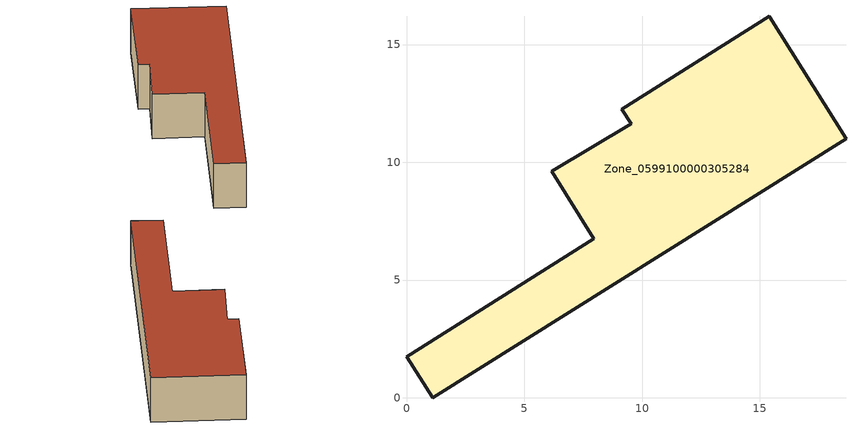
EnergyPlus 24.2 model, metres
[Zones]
Zone_0599100000305284
 floor ground (C_G): 7.96,6.76 6.16,9.61 9.53,11.63 9.14,12.26 15.41,16.21 18.66,11.01 1.1,0 0,1.75 z0
 wall outside (C_F): 1.1,0 18.66,11.01 15.41,16.21 9.14,12.26 9.53,11.63 6.16,9.61 7.96,6.76 0,1.75 1.1,0 z0:3.25
 roof outside (C_R): 18.66,11.01 15.41,16.21 9.14,12.26 9.53,11.63 6.16,9.61 7.96,6.76 0,1.75 1.1,0 z3.25
[BUILDING]
Pand.0599100000305284: North Axis=0; Terrain=City; Loads Convergence Tolerance Value=0.04; Temperature Convergence Tolerance Value=0.4; Solar Distribution=FullExterior; Maximum Number of Warmup Days=25; Minimum Number of Warmup Days=1
[Site:Location]
Rotterdam.The.Hague.AP_ZH_NLD Design_Conditions: Latitude=51.96; Longitude=4.45; Time Zone=1; Elevation=-4.5
[SITE:GROUNDTEMPERATURE:BUILDINGSURFACE]
18, 18, 18, 18, 18, 18, 18, 18, 18, 18, 18, 18
[MATERIAL] Thermal Absorptance=0.9; Solar Absorptance=0.7; Visible Absorptance=0.7
Name | Roughness | Thickness | Conductivity | Density | Specific Heat
G.TI.1946 | MediumSmooth | 0.15 | 1 | 540 | 1210
F.TI.1946 | Rough | 0.3 | 0.857143 | 1920 | 840
R.TI.1946 | MediumRough | 0.2 | 0.1 | 1500 | 1000
[CONSTRUCTION]
C_G: G.TI.1946
C_F: F.TI.1946
C_R: R.TI.1946
[ZONE]
Zone_0599100000305284: Type=1; Multiplier=1; Ceiling Height=Autocalculate; Volume=Autocalculate; Floor Area=autocalculate; Part of Total Floor Area=Yes
[ZONEINFILTRATION:DESIGNFLOWRATE]
Infil_Zone_0599100000305284: Zone or ZoneList or Space or SpaceList=Zone_0599100000305284; Schedule=AlwaysOn; Design Flow Rate Calculation Method=Flow/Area; Flow Rate per Floor Area=0.003; Constant Term Coefficient=1; Temperature Term Coefficient=0; Velocity Term Coefficient=0; Velocity Squared Term Coefficient=0
[HVACTEMPLATE:ZONE:IDEALLOADSAIRSYSTEM]
Zone_0599100000305284: Maximum Heating Supply Air Temperature=50; Minimum Cooling Supply Air Temperature=13; Maximum Heating Supply Air Humidity Ratio=0.0156; Minimum Cooling Supply Air Humidity Ratio=0.0077; Heating Limit=NoLimit; Cooling Limit=NoLimit; Dehumidification Control Type=ConstantSensibleHeatRatio; Cooling Sensible Heat Ratio=0.7; Dehumidification Setpoint=60; Humidification Control Type=None; Humidification Setpoint=30; Outdoor Air Method=None; Outdoor Air Flow Rate per Person=0.00944; Outdoor Air Flow Rate per Zone Floor Area=0; Outdoor Air Flow Rate per Zone=0; Demand Controlled Ventilation Type=None; Outdoor Air Economizer Type=NoEconomizer; Heat Recovery Type=None; Sensible Heat Recovery Effectiveness=0.7; Latent Heat Recovery Effectiveness=0.65
[ZONECONTROL:THERMOSTAT]
ThermostatControl_Zone_0599100000305284: Zone or ZoneList=Zone_0599100000305284; Control Type Schedule=DualSetpointControlType; Control 1=Thermostat_Zone_0599100000305284; Temperature Difference Between Cutout And Setpoint=0
[THERMOSTATSETPOINT:DUALSETPOINT]
Thermostat_Zone_0599100000305284: Heating Setpoint Temperature Schedule=HeatingSetpoint_Zone_0599100000305284; Cooling Setpoint Temperature Schedule=CoolingSetpoint_Zone_0599100000305284
[SCHEDULE:COMPACT]
HeatingSetpoint_Zone_0599100000305284: Through: 12/31, For: AllDays, Until: 24:00, 21
CoolingSetpoint_Zone_0599100000305284: Through: 12/31, For: AllDays, Until: 24:00, 24
DualSetpointControlType: Through: 12/31, For: AllDays, Until: 24:00, 4
AlwaysOn: Through: 12/31, For: AllDays, Until: 24:00, 1
